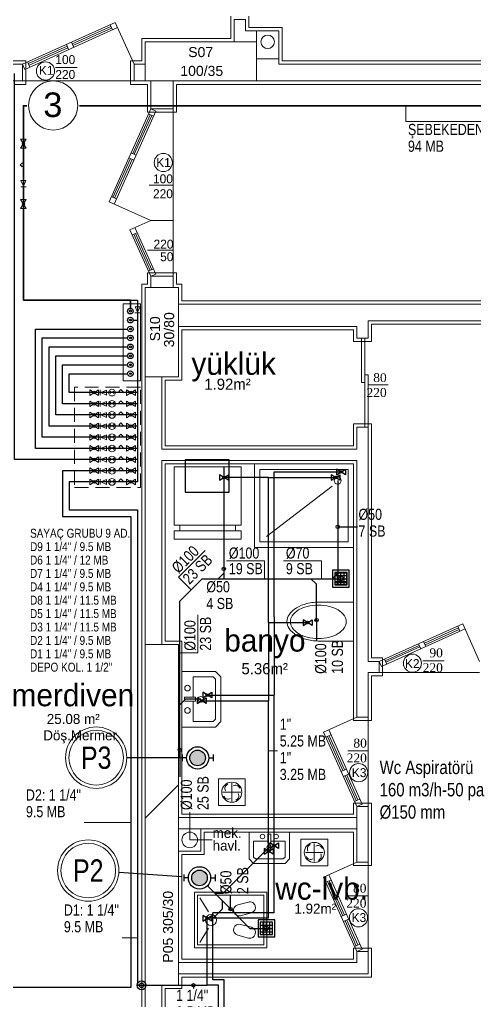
# Model space of a CAD drawing. Header units: centimetres. Extents: x 247352 to 270197, y -444050 to -441150.
# Drawn here: x 253573 to 253981, y -442880 to -442001 of the extents above; entities that cross this region are included whole.
import ezdxf
from ezdxf.enums import TextEntityAlignment as Align

# ---------------------------------------------------------------- set-up
doc = ezdxf.new("R2010")
doc.units = ezdxf.units.CM
doc.linetypes.add('DASHED', pattern=[1.524, 1.27, -0.254])
doc.linetypes.add('ROTAS_BASMA', pattern=[18.75, 12.5, -6.25])
for name, color, linetype, lineweight in [('ROTAS-MIMARI', 8, 'Continuous', 13), ('ROTAS-MIMARI-YAZI', 8, 'Continuous', 13), ('ROTAS-SIHHI-HAVALANDIRMA-SEMBOL', 30, 'Continuous', 13), ('ROTAS-SIHHI-HAVALANDIRMA-YAZI', 30, 'Continuous', 9), ('ROTAS-SIHHI-KOLON-NO', 6, 'Continuous', 18), ('ROTAS-SIHHI-PIS-SU-CAP', 211, 'Continuous', 18), ('ROTAS-SIHHI-SAYAC', 5, 'Continuous', 18), ('ROTAS-SIHHI-SEBEKE', 5, 'Continuous', 35), ('ROTAS-SIHHI-TEMIZ-SU-CAP', 101, 'Continuous', 18)]:
    doc.layers.add(name, color=color, linetype=linetype, lineweight=lineweight)
for name, color, linetype in [('ROTAS-SEMBOL-KILAVUZ', 9, 'Continuous'), ('ROTAS-SIHHI-PIS-SU', 6, 'Continuous'), ('ROTAS-SIHHI-SEMBOL', 5, 'Continuous'), ('ROTAS-SIHHI-SICAK-SU', 1, 'DASHED'), ('ROTAS-SIHHI-SOGUK-SU', 5, 'Continuous')]:
    doc.layers.add(name, color=color, linetype=linetype)
doc.styles.add('arial_1_18', font='arial.ttf', dxfattribs={"height": 0.2})
doc.styles.add('ROTAS-YAZI', font='arial.ttf')
pattern_1 = [(45, (11555268.9, -21881944.5), (-441.941738, 441.941738), []), (45, (11555710.8, -21881944.5), (-441.941738, 441.941738), [781.25, -156.25, 0, -156.25])]

# ---------------------------------------------------------------- blocks, each defined once
blk = doc.blocks.new('ROTAS-S2-PIS-KOLON')
h = blk.add_hatch(color=6)
edge = h.paths.add_edge_path()
edge.add_arc((0, 0), 7, 0, 360)
at = {"color": 30}
for p, q in [((-10, 0), (-14, 0)), ((10, 0), (14, 0))]:
    blk.add_line(p, q, dxfattribs=at)
at = {"color": 1}
for points in [[(-14, -3), (-14, 3)], [(14, -3), (14, 3)]]:
    blk.add_lwpolyline(points, dxfattribs=at)
at = {"color": 30}
blk.add_circle((0, 0), 10, dxfattribs=at)
at = {"color": 6}
blk.add_circle((0, 0), 7, dxfattribs=at)
at = {"style": 'ROTAS-YAZI', "flags": 1}
blk.add_attdef('NO', (0, 0), '', height=5, dxfattribs=at)
blk = doc.blocks.new('ROTAS-S2-YER-SUZGECI')
for p, q in [((-5.5, 3), (5.5, 3)), ((-5.5, 0), (5.5, 0)), ((-3, -5.5), (-3, 5.5)), ((0, -5.5), (0, 5.5)), ((3, -5.5), (3, 5.5)), ((-5.5, -3), (5.5, -3))]:
    blk.add_line(p, q)
for points in [[(-7.5, -7.5), (7.5, -7.5), (7.5, 7.5), (-7.5, 7.5)], [(-5.5, -5.5), (5.5, -5.5), (5.5, 5.5), (-5.5, 5.5)]]:
    blk.add_lwpolyline(points, close=True)
blk.add_circle((0, 0), 2)
blk = doc.blocks.new('ROTAS-S2-TEMIZ-GIRIS')
for radius in [4, 2]:
    blk.add_circle((0, 0), radius)
blk = doc.blocks.new('ROTAS-S2-KURESEL-VANA')
blk.add_lwpolyline([(-4, -2.5), (4, 2.5), (4, -2.5), (-4, 2.5)], close=True)
blk.add_circle((0, 0), 1.2)
blk = doc.blocks.new('ROTAS-S2-ASPIRATOR')
for q in [(-8, 0), (0, 8), (8, 0), (0, -8)]:
    blk.add_line((0, 0), q)
blk.add_lwpolyline([(-12, -12), (12, -12), (12, 12), (-12, 12)], close=True)
blk.add_circle((0, 0), 9)
for centre, start, end in [((-2.26, 3.3), 110, 210), ((3.3, 2.26), 20, 120), ((-3.3, -2.26), 200, 300), ((2.26, -3.3), 290, 390)]:
    blk.add_arc(centre, 4, start, end)
blk = doc.blocks.new('ROTAS-S2-PISLIK-TUTUCU')
for points in [[(-3, 0), (3, 0)], [(-1.5, 0), (1, -2.8), (2.8, -1), (0.5, 0)]]:
    blk.add_lwpolyline(points)
blk = doc.blocks.new('ROTAS-S2-CEKVALF')
blk.add_line((2.6, -2.4), (2.6, 2.4))
blk.add_lwpolyline([(-3, -2.2), (-3, 2.2), (2, 0)], close=True)
blk = doc.blocks.new('ROTAS-S2-SU-OLCER')
blk.add_lwpolyline([(-1.6, -1.2), (-1.6, 1.4), (0, 0), (1.6, 1.4), (1.6, -1.2)])
blk.add_circle((0, 0), 3)
blk = doc.blocks.new('ROTAS-S2-TS-KOLON')
for radius in [2.5, 0.8]:
    blk.add_circle((0, 0), radius)
blk = doc.blocks.new('ROTAS-S2-KOLON-NO')
at = {"color": 1}
for radius in [27.5, 24.5]:
    blk.add_circle((0, 0), radius, dxfattribs=at)
at = {"color": 6, "style": 'ROTAS-YAZI', "width": 0.8}
blk.add_attdef('NO', text='', height=20, dxfattribs=at).set_placement((0, 0), align=Align.MIDDLE_CENTER)
blk = doc.blocks.new('ROTAS-S2-PS-CAP-U')
for p, q in [((0, 0), (0, 16)), ((0, 16), (34, 16))]:
    blk.add_line(p, q)
at = {"style": 'ROTAS-YAZI', "width": 0.8}
for tag, p in [('CAP', (2, 18)), ('SB', (2, 4))]:
    blk.add_attdef(tag, p, '', height=10, dxfattribs=at)
blk = doc.blocks.new('ROTAS-S2-TS-CAP2')
at = {"style": 'ROTAS-YAZI', "width": 0.8}
for tag, p in [('C1', (0, 15)), ('M1', (0, 0))]:
    blk.add_attdef(tag, p, '', height=10, dxfattribs=at)
blk = doc.blocks.new('ROTAS-S2-PS-CAP-UL')
for p, q in [((0, 16), (-34, 16)), ((0, 0), (0, 16))]:
    blk.add_line(p, q)
at = {"style": 'ROTAS-YAZI', "width": 0.8}
for tag, p in [('CAP', (-32, 18)), ('SB', (-32, 4))]:
    blk.add_attdef(tag, p, '', height=10, dxfattribs=at)
blk = doc.blocks.new('ROTAS-S2-PS-CAP-A')
for p, q in [((0, 0), (0, -16)), ((0, -16), (34, -16))]:
    blk.add_line(p, q)
at = {"style": 'ROTAS-YAZI', "width": 0.8}
for tag, p in [('CAP', (2, -14)), ('SB', (2, -28))]:
    blk.add_attdef(tag, p, '', height=10, dxfattribs=at)
blk = doc.blocks.new('ROTAS-S2-TS-CAP4')
at = {"style": 'ROTAS-YAZI', "width": 0.8}
for tag, p in [('C1', (0, 45)), ('M1', (0, 30)), ('C2', (0, 15)), ('M2', (0, 0))]:
    blk.add_attdef(tag, p, '', height=10, dxfattribs=at)

msp = doc.modelspace()

# ---------------------------------------------------------------- hatches: boundary and pattern name
at = {"layer": 'ROTAS-MIMARI', "ltscale": 0.03}
h = msp.add_hatch(dxfattribs=at)
h.set_pattern_fill('ANSI35', color=256, scale=50, style=0)
h.set_pattern_definition(pattern_1)
h.paths.add_polyline_path([(253785.24, -442020.76), (253685.24, -442020.76), (253685.24, -442055.76), (253785.24, -442055.76)])
h.paths.add_polyline_path([(253714.47, -442053.68), (253757.59, -442053.68), (253757.59, -442039.71), (253714.47, -442039.71)], flags=24)
h.paths.add_polyline_path([(253721.57, -442036.83), (253748.59, -442036.83), (253748.59, -442022.87), (253721.57, -442022.87)], flags=24)
h = msp.add_hatch(dxfattribs=at)
h.set_pattern_fill('ANSI35', color=256, scale=50, style=0)
h.set_pattern_definition([(45, (11555268.9, -21883027.16), (-441.941738, 441.941738), []), (45, (11555710.8, -21883027.16), (-441.941738, 441.941738), [781.25, -156.25, 0, -156.25])])
h.paths.add_polyline_path([(253715.24, -442242.42), (253685.24, -442242.42), (253685.24, -442322.42), (253715.24, -442322.42)])
h.paths.add_polyline_path([(253713.72, -442296.79), (253713.72, -442260.67), (253699.75, -442260.67), (253699.75, -442296.79)], flags=24)
h.paths.add_polyline_path([(253701.06, -442291.38), (253701.06, -442264.36), (253687.1, -442264.36), (253687.1, -442291.38)], flags=24)
h = msp.add_hatch(dxfattribs=at)
h.set_pattern_fill('ANSI35', color=256, scale=50, style=0)
h.set_pattern_definition(pattern_1)
h.paths.add_polyline_path([(253715.24, -442560.76), (253685.24, -442560.76), (253685.24, -442865.76), (253715.24, -442865.76)])
h.paths.add_polyline_path([(253712.73, -442848.09), (253712.73, -442779.12), (253698.76, -442779.12), (253698.76, -442848.09)], flags=24)

# ---------------------------------------------------------------- linework, layer by layer
for p, q in [((253762.24, -441997.76), (253762.24, -442017.76)), ((253778.24, -442007.76), (253778.24, -441997.76)), ((253575.24, -442040.76), (253658.44, -442003.38)), ((253577.29, -442045.32), (253660.49, -442007.94)), ((253619.79, -442022.53), (253654.55, -442006.91)), ((253620.44, -442023.97), (253655.2, -442008.35)), ((253655.93, -442009.99), (253653.88, -442005.43)), ((253675.24, -442040.76), (253658.44, -442003.38)), ((253765.24, -442000.76), (253765.24, -442020.76)), ((253775.24, -442000.76), (253765.24, -442000.76)), ((253775.24, -442000.76), (253775.24, -442010.76)), ((253808.24, -442007.76), (253778.24, -442007.76)), ((253808.24, -442037.76), (253808.24, -442007.76)), ((253805.24, -442010.76), (253775.24, -442010.76)), ((253785.24, -442025.76), (253785.24, -442010.76)), ((253805.24, -442040.76), (253805.24, -442010.76)), ((253805.24, -442035.76), (253805.24, -442010.76)), ((253805.24, -442035.76), (253805.24, -442010.76)), ((253580.47, -442040.2), (253615.23, -442024.58)), ((253581.12, -442041.64), (253615.88, -442026.02)), ((253614.56, -442023.1), (253616.61, -442027.66)), ((253619.12, -442021.05), (253621.17, -442025.61)), ((253762.24, -442017.76), (253682.24, -442017.76)), ((253682.24, -442017.76), (253682.24, -442037.76)), ((253445.24, -442040.76), (253575.24, -442040.76)), ((253578.24, -442037.76), (253448.24, -442037.76)), ((253575.24, -442055.76), (253575.24, -442040.76)), ((253575.24, -442040.76), (253577.29, -442045.32)), ((253578.24, -442058.76), (253578.24, -442037.76)), ((253579.8, -442038.71), (253581.85, -442043.28)), ((253624.27, -442043.56), (253604.95, -442043.56)), ((253682.24, -442037.76), (253672.24, -442037.76)), ((253672.24, -442037.76), (253672.24, -442058.76)), ((253675.24, -442040.76), (253685.24, -442040.76)), ((253675.24, -442055.76), (253675.24, -442040.76)), ((253785.24, -442035.76), (253805.24, -442035.76)), ((254115.24, -442040.76), (253805.24, -442040.76)), ((254112.24, -442037.76), (253808.24, -442037.76)), ((253565.24, -442055.76), (253575.24, -442055.76)), ((253568.24, -442058.76), (253578.24, -442058.76)), ((253575.24, -442055.76), (253675.24, -442055.76)), ((253672.24, -442058.76), (253687.24, -442058.76)), ((253675.24, -442055.76), (253685.24, -442055.76)), ((253687.24, -442083.76), (253687.24, -442058.76)), ((253690.24, -442080.76), (253690.24, -442055.76)), ((253710.24, -442083.76), (253710.24, -442055.76)), ((253713.24, -442058.76), (253785.24, -442058.76)), ((253713.24, -442058.76), (253713.24, -442083.76)), ((254115.24, -442055.76), (253785.24, -442055.76)), ((253785.24, -442058.76), (254368.24, -442058.76)), ((253690.24, -442080.76), (253652.86, -442163.97)), ((253694.8, -442082.81), (253657.42, -442166.01)), ((253689.68, -442085.99), (253674.06, -442120.75)), ((253691.12, -442086.64), (253675.5, -442121.4)), ((253687.24, -442083.76), (253713.24, -442083.76)), ((253688.19, -442085.32), (253692.75, -442087.37)), ((253690.24, -442080.76), (253694.8, -442082.81)), ((253690.24, -442080.76), (253710.24, -442080.76)), ((253710.24, -442080.76), (253710.24, -442180.76)), ((253710.24, -442080.76), (253710.24, -442230.76)), ((253672.57, -442120.08), (253677.13, -442122.13)), ((253672.01, -442125.31), (253656.39, -442160.07)), ((253673.45, -442125.96), (253657.83, -442160.72)), ((253670.52, -442124.65), (253675.09, -442126.69)), ((253688.75, -442149.01), (253710.76, -442149.01)), ((253690.24, -442180.76), (253652.86, -442163.97)), ((253659.47, -442161.45), (253654.91, -442159.4)), ((253671.55, -442189.16), (253690.24, -442180.76)), ((253690.24, -442180.76), (253710.24, -442180.76)), ((253690.24, -442230.76), (253671.55, -442189.16)), ((253673.6, -442193.72), (253678.16, -442191.67)), ((253689.68, -442225.54), (253675.08, -442193.06)), ((253694.8, -442228.71), (253676.11, -442187.11)), ((253691.12, -442224.89), (253676.52, -442192.41)), ((253687.31, -442207.43), (253710.03, -442207.43)), ((253713.24, -442227.76), (253687.24, -442227.76)), ((253687.24, -442227.76), (253687.24, -442237.76)), ((253688.19, -442226.2), (253692.75, -442224.15)), ((253713.24, -442237.76), (253713.24, -442227.76)), ((253690.24, -442230.76), (253694.8, -442228.71)), ((253690.24, -442230.76), (253690.24, -442240.76)), ((253690.24, -442230.76), (253710.24, -442230.76)), ((253710.24, -442230.76), (253710.24, -442240.76)), ((253687.24, -442237.76), (253682.24, -442237.76)), ((253682.24, -442237.76), (253682.24, -442320.76)), ((253718.24, -442237.76), (253713.24, -442237.76)), ((253718.24, -442252.76), (253718.24, -442237.76)), ((254005.24, -442252.76), (253718.24, -442252.76)), ((253715.24, -442255.76), (254005.24, -442255.76)), ((253885.24, -442270.76), (254005.24, -442270.76)), ((253885.24, -442270.76), (253885.24, -442286.05)), ((253715.24, -442275.76), (253875.24, -442275.76)), ((253718.24, -442323.76), (253718.24, -442278.76)), ((253718.24, -442278.76), (253872.24, -442278.76)), ((253872.24, -442278.76), (253872.24, -442289.05)), ((253875.24, -442275.76), (253875.24, -442286.05)), ((253888.24, -442289.05), (253888.24, -442273.76)), ((253888.24, -442273.76), (254002.24, -442273.76)), ((253872.24, -442289.05), (253888.24, -442289.05)), ((253875.24, -442286.05), (253885.24, -442286.05)), ((253879.24, -442286.05), (253879.24, -442326.05)), ((253882.24, -442326.05), (253882.24, -442286.05)), ((253682.24, -442320.76), (253682.24, -442560.76)), ((253685.24, -442320.76), (253685.24, -442560.76)), ((253700.24, -442320.76), (253700.24, -442350.76)), ((253703.24, -442382.76), (253703.24, -442323.76)), ((253703.24, -442323.76), (253718.24, -442323.76)), ((253882.24, -442319.08), (253882.24, -442366.05)), ((253885.24, -442319.08), (253882.24, -442319.08)), ((253885.24, -442366.05), (253885.24, -442319.08)), ((253879.24, -442326.05), (253882.24, -442326.05)), ((253885.24, -442328.06), (253903.35, -442328.06)), ((253700.24, -442385.76), (253700.24, -442341.76)), ((253888.24, -442363.05), (253872.24, -442363.05)), ((253872.24, -442363.05), (253872.24, -442382.76)), ((253875.24, -442366.05), (253875.24, -442385.76)), ((253875.24, -442366.05), (253885.24, -442366.05)), ((253882.24, -442366.05), (253885.24, -442366.05)), ((253885.24, -442366.05), (253885.24, -442575.76)), ((253888.24, -442572.76), (253888.24, -442363.05)), ((253700.24, -442385.76), (253875.24, -442385.76)), ((253872.24, -442382.76), (253703.24, -442382.76)), ((253700.24, -442395.76), (253875.24, -442395.76)), ((253700.24, -442395.76), (253700.24, -442560.76)), ((253703.24, -442557.76), (253703.24, -442398.76)), ((253703.24, -442398.76), (253872.24, -442398.76)), ((253783.24, -442468.76), (253783.24, -442398.76)), ((253872.24, -442398.76), (253872.24, -442628.76)), ((253875.24, -442395.76), (253875.24, -442625.76)), ((253855.85, -442506.71), (253855.85, -442496.71)), ((253855.85, -442496.71), (253865.85, -442496.71)), ((253855.85, -442499.18), (253865.85, -442499.18)), ((253858.31, -442496.71), (253858.31, -442506.71)), ((253860.93, -442496.71), (253860.93, -442506.71)), ((253863.55, -442496.71), (253863.55, -442506.71)), ((253865.85, -442496.71), (253865.85, -442506.71)), ((253855.85, -442501.71), (253865.85, -442501.71)), ((253855.85, -442504.24), (253865.85, -442504.24)), ((253865.85, -442506.71), (253855.85, -442506.71)), ((253842.37, -442522.62), (253872.29, -442522.62)), ((253872.29, -442522.62), (253872.29, -442557.66)), ((253895.31, -442575.76), (253970.2, -442542.12)), ((253967.68, -442548.73), (253965.64, -442544.17)), ((253985.31, -442575.76), (253970.2, -442542.12)), ((253897.36, -442580.32), (253972.25, -442546.68)), ((253935.7, -442559.4), (253966.3, -442545.65)), ((253936.35, -442560.84), (253966.95, -442547.09)), ((253682.24, -442560.76), (253682.24, -442585.76)), ((253718.24, -442557.76), (253703.24, -442557.76)), ((253718.24, -442712.76), (253718.24, -442557.76)), ((253842.37, -442557.62), (253872.25, -442557.62)), ((253900.54, -442575.2), (253931.14, -442561.45)), ((253930.48, -442559.97), (253932.52, -442564.53)), ((253935.04, -442557.92), (253937.09, -442562.48)), ((253901.19, -442576.64), (253931.79, -442562.89)), ((253885.24, -442575.76), (253895.31, -442575.76)), ((253898.31, -442572.76), (253888.24, -442572.76)), ((253895.31, -442585.76), (253895.31, -442575.76)), ((253895.31, -442575.76), (253897.36, -442580.32)), ((253898.31, -442588.76), (253898.31, -442572.76)), ((253899.88, -442573.71), (253901.92, -442578.28)), ((253934.32, -442575.22), (253953.64, -442575.22)), ((253682.24, -442585.76), (253682.24, -442790.76)), ((253885.24, -442585.76), (253885.24, -442625.76)), ((253885.24, -442585.76), (253895.31, -442585.76)), ((253888.24, -442628.76), (253888.24, -442588.76)), ((253888.24, -442588.76), (253898.31, -442588.76)), ((253895.31, -442585.76), (253985.31, -442585.76)), ((253875.24, -442625.76), (253845.33, -442639.2)), ((253872.24, -442628.76), (253888.24, -442628.76)), ((253875.24, -442625.76), (253885.24, -442625.76)), ((253885.24, -442705.76), (253885.24, -442625.76)), ((253875.24, -442705.76), (253845.33, -442639.2)), ((253879.8, -442703.71), (253849.89, -442637.15)), ((253851.94, -442641.71), (253847.38, -442643.76)), ((253862.62, -442673.7), (253848.87, -442643.1)), ((253864.06, -442673.05), (253850.31, -442642.45)), ((253867.13, -442656.04), (253885.24, -442656.04)), ((253861.13, -442674.36), (253865.69, -442672.31)), ((253863.18, -442678.92), (253867.74, -442676.87)), ((253874.68, -442700.54), (253864.67, -442678.26)), ((253876.12, -442699.89), (253866.11, -442677.61)), ((253888.24, -442702.76), (253872.24, -442702.76)), ((253872.24, -442702.76), (253872.24, -442712.76)), ((253873.19, -442701.2), (253877.75, -442699.15)), ((253888.24, -442758.76), (253888.24, -442702.76)), ((253725.24, -442735.76), (253725.24, -442710.76)), ((253875.24, -442705.76), (253879.8, -442703.71)), ((253875.24, -442705.76), (253875.24, -442755.76)), ((253875.24, -442705.76), (253885.24, -442705.76)), ((253885.24, -442705.76), (253885.24, -442755.76)), ((253715.24, -442715.76), (253875.24, -442715.76)), ((253872.24, -442712.76), (253718.24, -442712.76)), ((253715.24, -442725.76), (253875.24, -442725.76)), ((253735.24, -442725.76), (253715.24, -442725.76)), ((253715.24, -442725.76), (253715.24, -442745.76)), ((253735.24, -442745.76), (253735.24, -442725.76)), ((253738.24, -442728.76), (253872.24, -442728.76)), ((253738.24, -442728.76), (253738.24, -442748.76)), ((253814.73, -442728.76), (253778.47, -442728.76)), ((253778.47, -442728.76), (253778.47, -442752.76)), ((253814.73, -442752.76), (253814.73, -442728.76)), ((253872.24, -442728.76), (253872.24, -442758.76)), ((253745.24, -442735.76), (253725.24, -442735.76)), ((253782.47, -442736.76), (253795.26, -442736.76)), ((253782.47, -442736.76), (253782.47, -442751.11)), ((253795.26, -442730.59), (253795.26, -442738.59)), ((253797.94, -442730.59), (253795.26, -442730.59)), ((253797.94, -442738.59), (253797.94, -442730.59)), ((253797.94, -442736.76), (253810.73, -442736.76)), ((253810.73, -442751.11), (253810.73, -442736.76)), ((253715.24, -442745.76), (253735.24, -442745.76)), ((253795.26, -442738.59), (253797.94, -442738.59)), ((253718.24, -442787.76), (253718.24, -442748.76)), ((253718.24, -442748.76), (253738.24, -442748.76)), ((253778.47, -442752.76), (253782.47, -442756.76)), ((253782.47, -442751.11), (253784.13, -442752.76)), ((253784.13, -442752.76), (253809.07, -442752.76)), ((253809.07, -442752.76), (253810.73, -442751.11)), ((253810.73, -442756.76), (253814.73, -442752.76)), ((253875.24, -442755.76), (253845.33, -442769.2)), ((253875.24, -442755.76), (253885.24, -442755.76)), ((253885.24, -442835.76), (253885.24, -442755.76)), ((253782.47, -442756.76), (253810.73, -442756.76)), ((253872.24, -442758.76), (253888.24, -442758.76)), ((253875.24, -442835.76), (253845.33, -442769.2)), ((253851.94, -442771.71), (253847.38, -442773.76)), ((253862.62, -442803.7), (253848.87, -442773.1)), ((253879.8, -442833.71), (253849.89, -442767.15)), ((253864.06, -442803.05), (253850.31, -442772.45)), ((253682.24, -442790.76), (253682.24, -442865.76)), ((253718.24, -442842.74), (253718.24, -442787.76)), ((253729.39, -442832.54), (253729.39, -442782.54)), ((253729.39, -442782.54), (253794.39, -442782.54)), ((253732.18, -442829.76), (253732.18, -442785.32)), ((253732.18, -442785.32), (253791.61, -442785.32)), ((253734.39, -442787.54), (253742.17, -442800.29)), ((253791.61, -442785.32), (253791.61, -442829.76)), ((253794.39, -442782.54), (253794.39, -442832.54)), ((253866.74, -442785.98), (253884.85, -442785.98)), ((253768.27, -442794.01), (253777.93, -442791.42)), ((253780.52, -442801.08), (253770.86, -442803.66)), ((253861.13, -442804.36), (253865.69, -442802.31)), ((253863.18, -442808.92), (253867.74, -442806.87)), ((253874.68, -442830.54), (253864.67, -442808.26)), ((253876.12, -442829.89), (253866.11, -442807.61)), ((253734.39, -442827.54), (253742.17, -442814.72)), ((253780.52, -442814.01), (253770.86, -442811.42)), ((253768.27, -442821.08), (253777.93, -442823.66)), ((253794.39, -442832.54), (253729.39, -442832.54)), ((253791.61, -442829.76), (253732.18, -442829.76)), ((253888.24, -442832.76), (253872.24, -442832.76)), ((253872.24, -442832.76), (253872.24, -442842.76)), ((253873.19, -442831.2), (253877.75, -442829.15)), ((253875.24, -442835.76), (253879.8, -442833.71)), ((253888.24, -442858.76), (253888.24, -442832.76)), ((253872.24, -442842.74), (253718.24, -442842.74)), ((253875.24, -442835.76), (253875.24, -442845.76)), ((253875.24, -442835.76), (253885.24, -442835.76)), ((253885.24, -442835.76), (253885.24, -442855.76)), ((253715.24, -442845.74), (253875.24, -442845.74)), ((253715.24, -442855.74), (253885.24, -442855.74)), ((253718.24, -442858.74), (253888.24, -442858.74)), ((253718.24, -442868.76), (253718.24, -442858.74)), ((253682.24, -442865.76), (253682.24, -442898.76)), ((253685.24, -442865.76), (253685.24, -442895.76)), ((253700.24, -442865.76), (253700.24, -442895.76)), ((253703.24, -442898.76), (253703.24, -442868.76)), ((253703.24, -442868.76), (253718.24, -442868.76))]:
    msp.add_line(p, q, dxfattribs=at)
for points in [[(253685.24, -442020.76), (253785.24, -442020.76)], [(253685.24, -442055.76), (253685.24, -442020.76)], [(253785.24, -442020.76), (253785.24, -442055.76)], [(253785.24, -442055.76), (253685.24, -442055.76)], [(253685.24, -442320.76), (253685.24, -442240.76)], [(253685.24, -442240.76), (253715.24, -442240.76)], [(253715.24, -442240.76), (253715.24, -442320.76)], [(253715.24, -442320.76), (253685.24, -442320.76)], [(253711.4, -442401.39), (253771.4, -442401.39), (253771.4, -442453.74), (253711.4, -442453.74), (253711.4, -442401.39)], [(253793.98, -442463.76), (253852.98, -442418.76)], [(253716.4, -442453.74), (253716.4, -442458.74)], [(253766.4, -442453.74), (253766.4, -442458.74)], [(253711.4, -442458.74), (253771.4, -442458.74), (253771.4, -442466.39), (253711.4, -442466.39), (253711.4, -442458.74)], [(253715.24, -442560.76), (253685.24, -442560.76)], [(253685.24, -442865.76), (253685.24, -442560.76)], [(253715.24, -442865.76), (253715.24, -442560.76)], [(253728.24, -442629.75), (253746.17, -442629.75), (253748.24, -442627.68), (253748.24, -442591.82), (253746.17, -442589.75), (253728.24, -442589.75)], [(253728.24, -442607.95), (253728.24, -442589.75)], [(253728.24, -442629.75), (253728.24, -442611.3)], [(253715.24, -442865.76), (253685.24, -442865.76)]]:
    msp.add_lwpolyline(points, dxfattribs=at)
for points in [[(253872.24, -442398.76), (253783.24, -442398.76), (253783.24, -442473.76), (253872.24, -442473.76)], [(253867.24, -442403.76), (253788.24, -442403.76), (253788.24, -442468.76), (253867.24, -442468.76)], [(253718.24, -442584.75), (253718.24, -442634.75), (253748.24, -442634.75), (253753.24, -442629.75), (253753.24, -442589.75), (253748.24, -442584.75)], [(253720.52, -442611.3), (253730.52, -442611.3), (253730.52, -442607.95), (253720.52, -442607.95)]]:
    msp.add_lwpolyline(points, close=True, dxfattribs=at)
for centre, radius in [((253795.18, -442020.65), 6.03), ((253595.86, -442046.82), 8.14), ((253602.72, -442077.76), 22), ((253701.49, -442128.8), 8.14), ((253857.98, -442413.76), 3.16), ((253925.01, -442577.44), 8.14), ((253723.24, -442599.75), 2.52), ((253735.2, -442609.75), 2.52), ((253723.24, -442619.75), 2.52), ((253876.74, -442675.53), 8.14), ((253725.24, -442735.76), 7), ((253790.47, -442732.76), 2.02), ((253802.73, -442732.76), 2.02), ((253796.5, -442742.33), 2.02), ((253876.63, -442805.52), 8.14), ((253744.39, -442807.54), 5)]:
    msp.add_circle(centre, radius, dxfattribs=at)
for centre, radius, start, end in [((253838.34, -442557.2), 34.11, 103.58371, 120.25644), ((253837.35, -442553.71), 28.03, 103.95685, 120.96376), ((253842.37, -442573.87), 51.26, 90, 103.58371), ((253840.61, -442566.81), 41.53, 90, 103.95685), ((253840.61, -442566.81), 41.53, 76.04315, 90), ((253843.86, -442553.71), 28.03, 59.03624, 76.04315), ((253822.95, -442540.12), 10.58, 144.62219, 180), ((253832.21, -442546.69), 21.94, 120.25644, 144.62219), ((253824.9, -442540.28), 9.3, 145.38051, 180), ((253832.4, -442545.45), 18.4, 120.96376, 145.38051), ((253848.82, -442545.45), 18.4, 34.61949, 59.03624), ((253856.31, -442540.28), 9.3, 0, 34.61949), ((253822.95, -442540.12), 10.58, 180, -144.62219), ((253824.9, -442540.28), 9.3, 180, -145.38051), ((253856.31, -442540.28), 9.3, -34.61949, 0), ((253832.21, -442533.54), 21.94, -144.62219, -120.25644), ((253832.4, -442535.11), 18.4, -145.38051, -120.96376), ((253838.34, -442523.03), 34.11, -120.25644, -103.58371), ((253837.35, -442526.85), 28.03, -120.96376, -103.95685), ((253843.86, -442526.85), 28.03, -76.04315, -59.03624), ((253848.82, -442535.11), 18.4, -59.03624, -34.61949), ((253842.37, -442506.36), 51.26, -103.58371, -90), ((253840.61, -442513.75), 41.53, -103.95685, -90), ((253840.61, -442513.75), 41.53, -90, -76.04315), ((253769.56, -442798.83), 5, 105, -75), ((253779.22, -442796.25), 5, 15, 105), ((253779.22, -442796.25), 5, -75, 15), ((253769.56, -442816.25), 5, 75, -105), ((253779.22, -442818.83), 5, -15, 75), ((253779.22, -442818.83), 5, -105, -15)]:
    msp.add_arc(centre, radius, start, end, dxfattribs=at)
at = {"layer": 'ROTAS-SEMBOL-KILAVUZ'}
for p, q in [((253857.98, -442455.24), (253875.63, -442455.24)), ((253755.7, -442492.9), (253755.7, -442502.26)), ((253838.99, -442538.78), (253838.99, -442557.24)), ((253716.4, -442655.17), (253716.4, -442679.27)), ((253716.3, -442662.26), (253668.8, -442662.14)), ((253718.03, -442768.74), (253661.64, -442765.01)), ((253761.93, -442797.73), (253761.93, -442785.34)), ((253728.5, -442866.01), (253728.5, -442869.01))]:
    msp.add_line(p, q, dxfattribs=at)
for centre in [(253857.98, -442455.24), (253755.7, -442492.9), (253838.99, -442538.78), (253716.4, -442655.17), (253761.93, -442797.73), (253728.5, -442866.01)]:
    msp.add_circle(centre, 1.5, dxfattribs=at)
at = {"layer": 'ROTAS-SIHHI-PIS-SU'}
for points in [[(253755.7, -442401.4), (253755.7, -442496.71), (253750.7, -442501.71)], [(253857.98, -442413.76), (253857.98, -442496.71), (253852.98, -442501.71)], [(253722.3, -442662.3), (253716.4, -442662.3), (253716.4, -442614.75), (253716.4, -442521.71), (253736.4, -442501.71), (253750.7, -442501.71), (253833.99, -442501.71), (253852.98, -442501.71), (253860.85, -442501.71)], [(253838.99, -442540.12), (253838.99, -442506.71), (253833.99, -442501.71)], [(253735.2, -442609.75), (253721.4, -442609.75), (253716.4, -442614.75)], [(253796.5, -442742.33), (253755.05, -442783.78), (253747.98, -442783.78)], [(253741.04, -442776.84), (253747.98, -442783.78), (253754.53, -442790.33), (253779.2, -442815), (253794, -442815)], [(253744.39, -442807.54), (253754.53, -442797.4), (253754.53, -442790.33)]]:
    msp.add_lwpolyline(points, dxfattribs=at)
at = {"layer": 'ROTAS-SIHHI-SAYAC'}
msp.add_lwpolyline([(253665.5, -442324.5), (253681, -442324.5), (253681, -442255.5), (253665.5, -442255.5)], close=True, dxfattribs=at)
at = {"layer": 'ROTAS-SIHHI-SAYAC', "linetype": 'ROTAS_BASMA'}
msp.add_lwpolyline([(253622, -442420), (253681, -442420), (253681, -442330), (253622, -442330)], close=True, dxfattribs=at)
at = {"layer": 'ROTAS-SIHHI-SEBEKE'}
for points in [[(253579.23, -442078), (253576, -442078), (253576, -442252), (253672, -442252), (253672, -442259.5)], [(254262, -442078), (253626.2, -442078)]]:
    msp.add_lwpolyline(points, dxfattribs=at)
at = {"layer": 'ROTAS-SIHHI-SEMBOL'}
msp.add_lwpolyline([(253721.2, -442424.1), (253760.6, -442424.1), (253760.6, -442395.1), (253721.2, -442395.1)], close=True, dxfattribs=at)
at = {"layer": 'ROTAS-SIHHI-SICAK-SU'}
for points in [[(253801, -442536.01), (253801, -442406.01)], [(253801, -442406.01), (253861, -442406.01)], [(253801, -442536.01), (253801, -442606.01)], [(253741, -442606.01), (253801, -442606.01)], [(253801, -442741.01), (253801, -442606.01)], [(253801, -442801.01), (253801, -442741.01)], [(253801, -442801.01), (253746, -442801.01)], [(253746, -442861.01), (253746, -442801.01)], [(253756, -442861.01), (253746, -442861.01)], [(253756, -443146.01), (253756, -442861.01)]]:
    msp.add_lwpolyline(points, dxfattribs=at)
at = {"layer": 'ROTAS-SIHHI-SOGUK-SU'}
for points in [[(253678.5, -442395), (253568, -442395), (253568, -442049)], [(253672, -442252), (253678.5, -442252), (253678.5, -442415)], [(253674.5, -442270), (253678.5, -442270)], [(253678.5, -442385), (253587, -442385), (253587, -442278), (253669.5, -442278)], [(253678.5, -442375), (253593, -442375), (253593, -442286), (253669.5, -442286)], [(253678.5, -442365), (253599, -442365), (253599, -442294), (253669.5, -442294)], [(253678.5, -442355), (253605, -442355), (253605, -442302), (253669.5, -442302)], [(253678.5, -442345), (253611, -442345), (253611, -442310), (253669.5, -442310)], [(253678.5, -442335), (253617, -442335), (253617, -442318), (253669.5, -442318)], [(253678.5, -442405), (253611, -442405), (253611, -442446), (253672.5, -442446), (253672.5, -442868), (253448, -442868)], [(253796, -442411.01), (253756, -442411.01)], [(253796, -442541.01), (253796, -442411.01)], [(253796, -442411.01), (253856, -442411.01)], [(253678.5, -442415), (253617, -442415), (253617, -442440), (253678.5, -442440), (253678.5, -442866.01), (253682, -442866.01)], [(253796, -442541.01), (253796, -442611.01)], [(253796, -442541.01), (253831, -442541.01)], [(253736, -442611.01), (253796, -442611.01)], [(253796, -442746.01), (253796, -442611.01)], [(253796, -442806.01), (253796, -442746.01)], [(253796, -442806.01), (253741, -442806.01)], [(253741, -442866.01), (253741, -442806.01)], [(253682, -442866.01), (253716, -442866.01)], [(253716, -442866.01), (253741, -442866.01)], [(253751, -442866.01), (253741, -442866.01)], [(253751, -443151.01), (253751, -442866.01)]]:
    msp.add_lwpolyline(points, dxfattribs=at)
at = {"layer": 'ROTAS-SIHHI-TEMIZ-SU-CAP'}
for p, q in [((253919, -442092), (254013.43, -442092)), ((253796, -442656), (253804, -442656))]:
    msp.add_line(p, q, dxfattribs=at)
for points in [[(253919, -442078), (253919, -442092)], [(253796, -442687), (253796, -442656)], [(253672.5, -442720.3), (253630.5, -442720.3)], [(253678.5, -442823.4), (253664.5, -442823.4)]]:
    msp.add_lwpolyline(points, dxfattribs=at)

# ---------------------------------------------------------------- block references
at = {"layer": 'ROTAS-SIHHI-HAVALANDIRMA-SEMBOL'}
for p in [(253763, -442693), (253837, -442747)]:
    msp.add_blockref('ROTAS-S2-ASPIRATOR', p, dxfattribs=at)
at = {"layer": 'ROTAS-SIHHI-KOLON-NO'}
for p, values in [((253641.3, -442662.08), {'NO': 'P3'}), ((253634.2, -442763.2), {'NO': 'P2'})]:
    msp.add_blockref('ROTAS-S2-KOLON-NO', p, dxfattribs=at).add_auto_attribs(values)
at = {"layer": 'ROTAS-SIHHI-PIS-SU-CAP'}
for name, p, values in [('ROTAS-S2-TS-CAP2', (253876.63, -442464.03), {'C1': 'Ø50', 'M1': '7 SB'}), ('ROTAS-S2-PS-CAP-UL', (253792.34, -442501.71), {'CAP': 'Ø100', 'SB': '19 SB'}), ('ROTAS-S2-PS-CAP-UL', (253843.48, -442501.71), {'CAP': 'Ø70', 'SB': '9 SB'}), ('ROTAS-S2-TS-CAP2', (253740.13, -442528.92), {'C1': 'Ø50', 'M1': '4 SB'})]:
    msp.add_blockref(name, p, dxfattribs=at).add_auto_attribs(values)
for name, p, rotation, values in [('ROTAS-S2-PS-CAP-U', (253726.4, -442511.71), 45, {'CAP': 'Ø100', 'SB': '23 SB'}), ('ROTAS-S2-PS-CAP-A', (253716.4, -442568.23), 90, {'CAP': 'Ø100', 'SB': '23 SB'}), ('ROTAS-S2-TS-CAP2', (253862.71, -442586.98), 90, {'C1': 'Ø100', 'M1': '10 SB'}), ('ROTAS-S2-TS-CAP2', (253742.18, -442709), 90, {'C1': 'Ø100', 'M1': '25 SB'}), ('ROTAS-S2-TS-CAP2', (253777.68, -442784.34), 90, {'C1': 'Ø50', 'M1': '2 SB'})]:
    msp.add_blockref(name, p, dxfattribs=dict(at, rotation=rotation)).add_auto_attribs(values)
at = {"layer": 'ROTAS-SIHHI-SAYAC'}
for name, p, rotation in [('ROTAS-S2-KURESEL-VANA', (253576, -442112), -90), ('ROTAS-S2-PISLIK-TUTUCU', (253576, -442130), -90), ('ROTAS-S2-CEKVALF', (253576, -442148), -90), ('ROTAS-S2-KURESEL-VANA', (253576, -442166), -90), ('ROTAS-S2-CEKVALF', (253678.5, -442261), -90), ('ROTAS-S2-CEKVALF', (253647.5, -442335), 180), ('ROTAS-S2-PISLIK-TUTUCU', (253664.5, -442335), 180), ('ROTAS-S2-CEKVALF', (253647.5, -442345), 180), ('ROTAS-S2-PISLIK-TUTUCU', (253664.5, -442345), 180), ('ROTAS-S2-CEKVALF', (253647.5, -442355), 180), ('ROTAS-S2-PISLIK-TUTUCU', (253664.5, -442355), 180), ('ROTAS-S2-CEKVALF', (253647.5, -442365), 180), ('ROTAS-S2-PISLIK-TUTUCU', (253664.5, -442365), 180), ('ROTAS-S2-CEKVALF', (253647.5, -442375), 180), ('ROTAS-S2-PISLIK-TUTUCU', (253664.5, -442375), 180), ('ROTAS-S2-CEKVALF', (253647.5, -442385), 180), ('ROTAS-S2-PISLIK-TUTUCU', (253664.5, -442385), 180), ('ROTAS-S2-CEKVALF', (253647.5, -442395), 180), ('ROTAS-S2-PISLIK-TUTUCU', (253664.5, -442395), 180), ('ROTAS-S2-CEKVALF', (253647.5, -442405), 180), ('ROTAS-S2-PISLIK-TUTUCU', (253664.5, -442405), 180), ('ROTAS-S2-CEKVALF', (253647.5, -442415), 180), ('ROTAS-S2-PISLIK-TUTUCU', (253664.5, -442415), 180)]:
    msp.add_blockref(name, p, dxfattribs=dict(at, rotation=rotation))
for name, p in [('ROTAS-S2-KURESEL-VANA', (253639.5, -442335)), ('ROTAS-S2-SU-OLCER', (253655.5, -442335)), ('ROTAS-S2-KURESEL-VANA', (253672.5, -442335)), ('ROTAS-S2-KURESEL-VANA', (253639.5, -442345)), ('ROTAS-S2-SU-OLCER', (253655.5, -442345)), ('ROTAS-S2-KURESEL-VANA', (253672.5, -442345)), ('ROTAS-S2-KURESEL-VANA', (253639.5, -442355)), ('ROTAS-S2-SU-OLCER', (253655.5, -442355)), ('ROTAS-S2-KURESEL-VANA', (253672.5, -442355)), ('ROTAS-S2-KURESEL-VANA', (253639.5, -442365)), ('ROTAS-S2-SU-OLCER', (253655.5, -442365)), ('ROTAS-S2-KURESEL-VANA', (253672.5, -442365)), ('ROTAS-S2-KURESEL-VANA', (253639.5, -442375)), ('ROTAS-S2-SU-OLCER', (253655.5, -442375)), ('ROTAS-S2-KURESEL-VANA', (253672.5, -442375)), ('ROTAS-S2-KURESEL-VANA', (253639.5, -442385)), ('ROTAS-S2-SU-OLCER', (253655.5, -442385)), ('ROTAS-S2-KURESEL-VANA', (253672.5, -442385)), ('ROTAS-S2-KURESEL-VANA', (253639.5, -442395)), ('ROTAS-S2-SU-OLCER', (253655.5, -442395)), ('ROTAS-S2-KURESEL-VANA', (253672.5, -442395)), ('ROTAS-S2-KURESEL-VANA', (253639.5, -442405)), ('ROTAS-S2-SU-OLCER', (253655.5, -442405)), ('ROTAS-S2-KURESEL-VANA', (253672.5, -442405)), ('ROTAS-S2-KURESEL-VANA', (253639.5, -442415)), ('ROTAS-S2-SU-OLCER', (253655.5, -442415)), ('ROTAS-S2-KURESEL-VANA', (253672.5, -442415))]:
    msp.add_blockref(name, p, dxfattribs=at)
at = {"layer": 'ROTAS-SIHHI-SEMBOL'}
for name, p in [('ROTAS-S2-KURESEL-VANA', (253861, -442406.01)), ('ROTAS-S2-KURESEL-VANA', (253756, -442411.01)), ('ROTAS-S2-KURESEL-VANA', (253856, -442411.01)), ('ROTAS-S2-YER-SUZGECI', (253860.85, -442501.71)), ('ROTAS-S2-KURESEL-VANA', (253831, -442541.01)), ('ROTAS-S2-KURESEL-VANA', (253741, -442606.01)), ('ROTAS-S2-KURESEL-VANA', (253736, -442611.01)), ('ROTAS-S2-KURESEL-VANA', (253796, -442746.01)), ('ROTAS-S2-KURESEL-VANA', (253801, -442741.01)), ('ROTAS-S2-KURESEL-VANA', (253741, -442806.01)), ('ROTAS-S2-YER-SUZGECI', (253794, -442815)), ('ROTAS-S2-TEMIZ-GIRIS', (253682, -442866.01))]:
    msp.add_blockref(name, p, dxfattribs=at)
at = {"layer": 'ROTAS-SIHHI-SEMBOL', "rotation": 180}
for p in [(253732.3, -442662.3), (253734, -442769.8)]:
    msp.add_blockref('ROTAS-S2-PIS-KOLON', p, dxfattribs=at)
at = {"layer": 'ROTAS-SIHHI-SOGUK-SU'}
for p in [(253672, -442262), (253672, -442270), (253672, -442278), (253672, -442286), (253672, -442294), (253672, -442302), (253672, -442310), (253672, -442318)]:
    msp.add_blockref('ROTAS-S2-TS-KOLON', p, dxfattribs=at)
at = {"layer": 'ROTAS-SIHHI-TEMIZ-SU-CAP'}
for name, p, values in [('ROTAS-S2-TS-CAP2', (253921, -442119.18), {'C1': 'ŞEBEKEDEN 1 1/2"', 'M1': '94 MB'}), ('ROTAS-S2-TS-CAP4', (253806, -442682.07), {'C1': '1"', 'M1': '5.25 MB', 'C2': '1"', 'M2': '3.25 MB'}), ('ROTAS-S2-TS-CAP2', (253578.31, -442715.45), {'C1': 'D2: 1 1/4"', 'M1': '9.5 MB'}), ('ROTAS-S2-TS-CAP2', (253612.31, -442818.55), {'C1': 'D1: 1 1/4"', 'M1': '9.5 MB'}), ('ROTAS-S2-TS-CAP2', (253713.01, -442895.01), {'C1': '1 1/4"', 'M1': '9.5 MB'})]:
    msp.add_blockref(name, p, dxfattribs=at).add_auto_attribs(values)

# ---------------------------------------------------------------- texts
at = {"layer": 'ROTAS-MIMARI-YAZI', "ltscale": 0.03, "style": 'arial_1_18'}
for s, height, p in [('S07', 9, (253723.89, -442034.35)), ('100/35', 9, (253716.8, -442051.2)), ('3', 22, (253593.88, -442088.05))]:
    msp.add_text(s, height=height, dxfattribs=at).set_placement(p)
at = {"layer": 'ROTAS-MIMARI-YAZI', "ltscale": 0.03}
for s, height, p in [('220', 8, (253692.78, -442205.95)), ('50', 8, (253698.7, -442217.21)), ('mek.', 9, (253745.77, -442734.01)), ('havl.', 9, (253745.77, -442745.32))]:
    msp.add_text(s, height=height, dxfattribs=at).set_placement(p)
at = {"layer": 'ROTAS-MIMARI-YAZI', "ltscale": 0.03, "style": 'arial_1_18'}
for s, p in [('30/80', (253711.23, -442294.4)), ('S10', (253698.58, -442288.99)), ('P05 305/30', (253710.24, -442845.76))]:
    msp.add_text(s, height=9, rotation=90, dxfattribs=at).set_placement(p)
at = {"layer": 'ROTAS-MIMARI-YAZI', "ltscale": 0.03}
for s, insert, char_height, width, attachment_point in [('100\\P220', (253622.53, -442032.57), 8, 23.5115, 3), ('K1', (253589.91, -442050.22), 8, 23.8917, 7), ('K1', (253708.25, -442132.84), 8, 23.8917, 9), ('100\\P220', (253710.15, -442160.88), 8, 23.5115, 9), ('{\\fTimes New Roman|b0|i0|c162|p18;80\\P220}', (253901.94, -442338.97), 8, 23.5115, 9), ('{\\fTimes New Roman|b0|i0|c162|p18;90\\P220}', (253952.33, -442564.14), 8, 23.5115, 3), ('K2', (253918.34, -442581.77), 8, 23.8917, 7), ('Döş.Mermer\\P  \\P  ', (253593.83, -442637.54), 9, 163.303, 1), ('{\\fTimes New Roman|b0|i0|c162|p18;80\\P220}', (253884.13, -442645), 8, 23.5115, 3), ('K3', (253883.76, -442671.48), 8, 23.8917, 3), ('{\\fTimes New Roman|b0|i0|c162|p18;80\\P220}', (253883.79, -442775.08), 8, 23.5115, 3), ('K3', (253883.55, -442801.37), 8, 23.8917, 3)]:
    msp.add_mtext(s, dxfattribs=dict(at, insert=insert, char_height=char_height, width=width, attachment_point=attachment_point))
for s, width, insert, char_height, attachment_point in [('yüklük', 237.6489, (253802.56, -442299.02), 20, 3), ('1.92m²', 64.7169, (253779.93, -442322.45), 10, 3), ('banyo', 237.6489, (253829.08, -442547.01), 20, 3), ('5.36m²', 64.7169, (253813.29, -442577.33), 10, 3), ('merdiven', 237.6489, (253675.37, -442596.02), 20, 3), ('25.08 m²', 213.6032, (253596.98, -442622.9), 9, 1), ('wc-lvb.', 237.6489, (253885.19, -442769.33), 20, 3), ('1.92m²', 64.7169, (253819.13, -442792.85), 9, 1)]:
    msp.add_mtext_dynamic_manual_height_columns(s, width=width, gutter_width=45, heights=[0], dxfattribs=dict(at, insert=insert, char_height=char_height, attachment_point=attachment_point))
at = {"layer": 'ROTAS-SIHHI-HAVALANDIRMA-YAZI', "style": 'ROTAS-YAZI', "width": 0.8}
for s, p in [('Wc Aspiratörü', (253895.58, -442676.75)), ('160 m3/h-50 pa', (253895.58, -442696.75)), ('Ø150 mm', (253895.58, -442716.75))]:
    msp.add_text(s, height=12, dxfattribs=at).set_placement(p)
at = {"layer": 'ROTAS-SIHHI-TEMIZ-SU-CAP', "style": 'ROTAS-YAZI', "width": 0.8}
for s, p in [('SAYAÇ GRUBU 9 AD.', (253582, -442465)), ('D9 1 1/4" / 9.5 MB', (253582, -442477)), ('D6 1 1/4" / 12 MB', (253582, -442489)), ('D7 1 1/4" / 9.5 MB', (253582, -442501)), ('D4 1 1/4" / 9.5 MB', (253582, -442513)), ('D8 1 1/4" / 11.5 MB', (253582, -442525)), ('D5 1 1/4" / 11.5 MB', (253582, -442537)), ('D3 1 1/4" / 11.5 MB', (253582, -442549)), ('D2 1 1/4" / 9.5 MB', (253582, -442561)), ('D1 1 1/4" / 9.5 MB', (253582, -442573)), ('DEPO KOL. 1 1/2"', (253582, -442585))]:
    msp.add_text(s, height=8, dxfattribs=at).set_placement(p)

doc.saveas('drawing.dxf')
